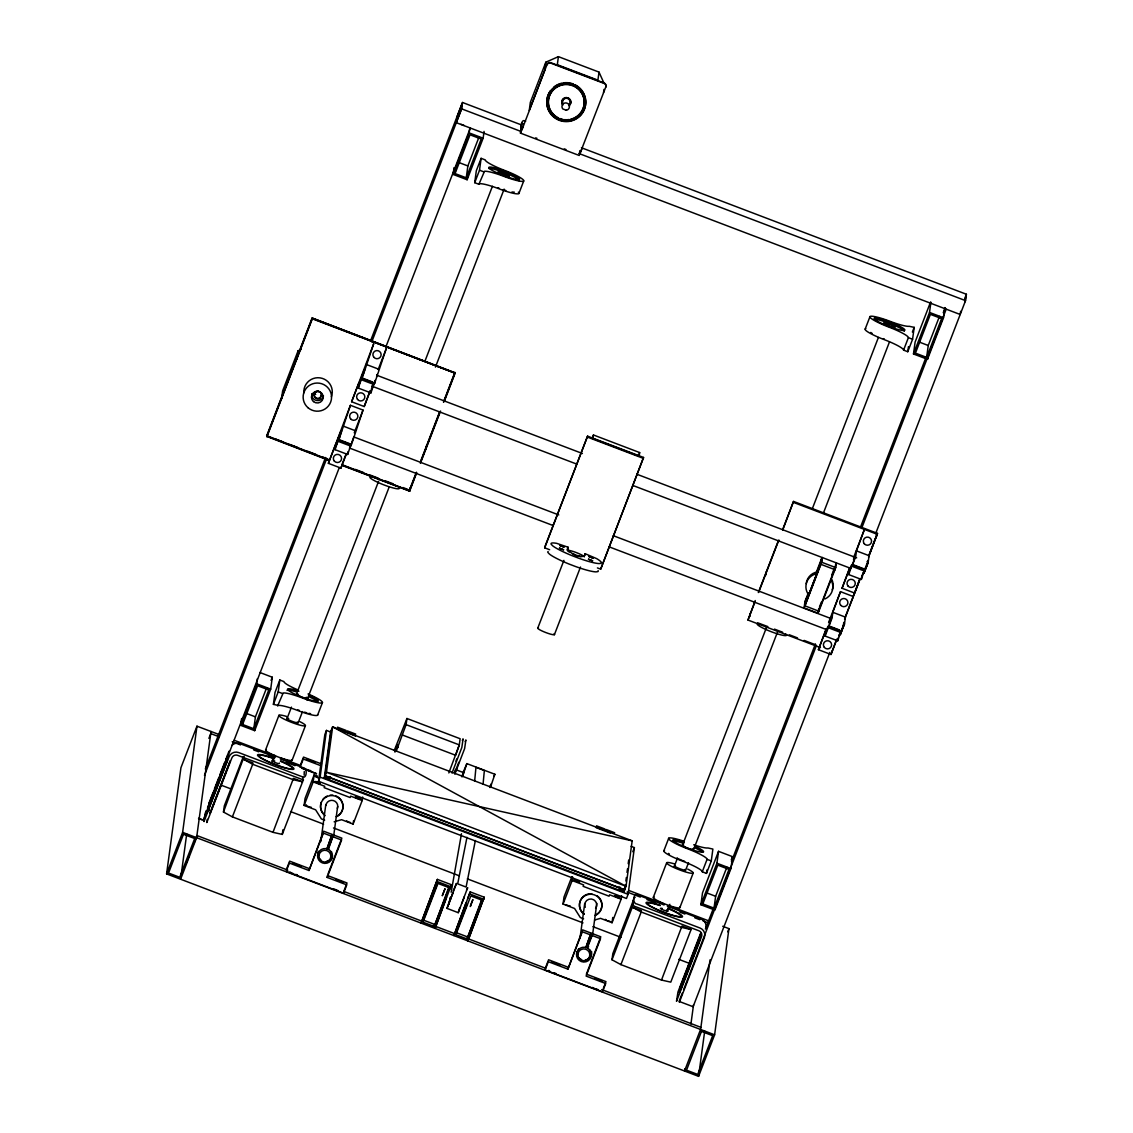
<?xml version="1.0" encoding="UTF-8"?>
<svg xmlns="http://www.w3.org/2000/svg" width="1133" height="1133" viewBox="0 0 1133 1133"><rect width="100%" height="100%" fill="white"/><g stroke="black" fill="none" stroke-linecap="round" stroke-linejoin="round"><path stroke-width="1.5" d="M474.67 780.92L475.959 767.31L484.358 770.511L483.069 784.107M585.138 553.711C586.073 560.835 565.155 552.649 568.072 547.225L556.728 543.358A26.98 3.753 21.1 0 0 551.148 544.194L552.635 545.78A26.98 3.753 21.1 0 0 572.123 555.68L578.708 558.201A26.98 3.753 21.1 0 0 599.187 563.583L601.085 563.299A26.98 3.753 21.1 0 0 596.694 558.64L585.138 553.711L584.062 556.487M722.727 926.27L728.958 928.635L714.611 1034.811L698.579 1076.35L166.593 873.897L180.94 767.721L196.972 726.182L219.292 734.609M166.593 873.897L182.625 832.358L196.972 726.182M181.068 875.738L186.704 833.959M211.035 731.465L196.618 837.684L180.6 879.222M204.011 821.482L205.271 812.828M207.254 819.315L206.815 822.544L231.868 757.906A4.49 4.447 7.7 0 1 237.661 755.343L303.517 779.957M329.179 459.814L266.68 435.695M329.292 460.21L266.822 436.078M329.25 460.536L266.935 436.474M303.191 777.181L302.568 781.812L282.273 834.412L272.982 832.33L232.392 816.879L223.47 812.035L224.306 805.889L243.34 756.561M281.536 398.986L282.627 390.913L298.121 350.763L301.265 349.389M259.868 672.492L272.302 677.237L270.702 689.119L254.67 730.658L240.678 725.332L241.598 718.534M242.604 724.483L257.573 685.72L268.762 689.983L253.806 728.746L242.604 724.483L243.298 719.384M297.03 358.835L298.121 350.763M244.19 756.348L223.47 812.035M240.678 725.332L256.709 683.794L257.389 678.695M253.806 728.746L255.421 716.849L266.637 687.773M254.67 730.658L255.137 727.259M454.829 372.672L312.099 318.005L454.956 373.069M317.608 714.611A20.975 2.917 21.1 0 1 299.693 711.227L297.682 710.462A21.06 2.932 21.1 0 0 278.378 705.448L273.407 704.372L275.007 692.475L279.823 680.012L284.015 681.613A21.06 2.932 21.1 0 0 298.206 690.039M273.407 704.372L278.208 691.909L279.823 680.012M346.556 453.582L340.948 468.113L328.358 463.326L350.423 405.288L363.027 410.075L351.4 444.773L338.795 439.986L341.543 430.738L336.388 443.06L340.679 431.942L339.036 436.743M282.273 834.412L282.896 829.795M338.385 438.471L336.317 444.66L338.526 439.434L351.117 444.235L347.661 454.46L335.056 449.674L335.835 443.938L328.358 463.326M335.056 449.674L338.526 439.434M350.423 405.288L338.795 439.986M340.948 468.113L341.118 466.838M369.84 392.004L364.217 406.549L351.627 401.748L373.706 343.71L362.064 378.408L374.669 383.209L386.296 348.511L378.167 369.585M304.168 775.114L304.253 771.531M347.661 454.46L348.043 451.6M372.559 386.381L372.134 387.84L374.4 382.657L370.93 392.896L358.325 388.095L359.104 382.373L351.627 401.748M324.661 820.136L321.39 818.904L315.625 809.812L304.111 805.436L305.06 798.425L314.138 774.887L317.438 776.147M358.325 388.095L361.795 377.87L372.757 382.048M362.064 378.408L362.333 376.482M304.111 805.436L313.19 781.897L314.138 774.887M364.217 406.549L370.024 390.673M631.095 846.351L634.395 847.611L628.079 894.319L626.478 898.483L318.529 781.274L324.845 734.566L326.446 730.417L331.388 732.286M370.93 392.896L371.511 388.591M318.529 781.274L320.129 777.125L326.446 730.417M374.598 383.181L374.853 381.255L374.669 383.209M343.823 891.289L347.024 882.975L327.437 875.512L327.168 877.424L346.769 884.887L343.568 893.201L286.182 871.348L289.382 863.049L308.983 870.498L323.656 831.211L332.054 834.412L326.955 848.872L325.794 848.589A7.492 7.421 7.7 0 0 317.75 857.752A7.492 7.421 7.7 0 0 329.221 862.128A7.492 7.421 7.7 0 0 329.406 849.977L328.358 849.41L328.612 847.498L333.456 834.936L341.854 838.137L328.06 873.897M324.293 777.946L330.439 732.499L332.62 726.848L632.172 840.842L626.025 886.289L623.844 891.94L324.293 777.946L326.474 772.281L332.62 726.848L626.025 886.289L326.474 772.281L632.172 840.842M331.275 730.303L325.1 775.864L624.651 889.872L625.359 884.618M318.954 855.387L319.421 851.903M320.823 841.465L325.766 804.912M326.955 848.858L332.054 834.412M328.358 849.41L333.456 834.936M330.836 856.945L331.544 851.719M333.654 836.055L337.648 806.469M334.164 821.793L341.585 819.697L353.099 824.073L353.581 820.575M353.099 824.073L362.192 800.535L362.659 797.037M456.316 122.718L457.137 116.317M409.466 490.022L416.349 472.376M342.378 465.521L409.664 491.141L410.132 487.799M371.737 341.925L461.627 108.853L462.491 102.48L521.959 125.112M484.06 131.414L483.14 138.212L467.122 179.75L453.115 174.425L454.036 167.627M455.055 173.576L470.011 134.799L481.213 139.062L466.258 177.824L455.055 173.576L455.508 170.177M425.725 449.461L426.15 446.275M453.115 174.425L469.147 132.887L469.841 127.788M466.258 177.824L467.858 165.942L479.075 136.866M467.122 179.75L467.802 174.652M474.713 182.682L476.313 170.786L481.114 158.323L485.321 159.923A21.06 2.932 21.1 0 0 504.582 170.403L505.984 170.927A20.975 2.917 21.1 0 1 523.786 180.77A20.975 2.917 21.1 0 1 505.814 177.088L503.788 176.323A21.06 2.932 21.1 0 0 484.485 171.295L478.905 184.282L474.713 182.682L479.514 170.219L481.114 158.323M396.253 751.094L406.11 724.653L406.945 718.492L460.125 738.73L459.304 744.891L448.824 772.933M266.779 436.403L312.226 318.401L455.126 373.139L312.34 318.798L266.892 436.8M545.837 62.188L544.746 70.26L529.253 110.411L530.343 102.338L545.837 62.188L558.399 56.65L599.003 72.101L603.917 83.006M437.395 879.392L421.079 923.055L437.395 879.392L451.387 884.717L435.072 928.38L446.459 897.506M434.208 926.454L449.164 887.691L437.975 883.428L423.006 922.205L434.208 926.454L448.838 887.181M558.399 56.65L557.309 64.723L597.912 80.174L599.003 72.101M465.904 903.072L453.908 935.546L470.223 891.883L484.216 897.209L467.901 940.872L484.216 897.209M467.037 938.96L481.992 900.197L470.804 895.934L455.848 934.697L467.037 938.96L481.667 899.687M579.43 153.805L579.855 150.618M603.535 92.623L603.974 89.408M549.647 549.732L544.704 547.848L544.831 546.899L587.574 436.148L643.558 457.449L600.688 569.163L597.403 567.916M544.704 547.848L587.574 436.148M593.451 434.973L592.97 438.584L639.154 456.174L639.649 452.563L593.451 434.973L592.191 438.23M600.688 569.163L643.558 457.449M583.594 918.792L580.323 917.546L574.573 908.468L563.044 904.077L563.993 897.067L571.868 876.673M563.044 904.077L572.137 880.539L572.604 877.041M592.389 933.592L592.134 935.49L600.532 938.705L586.115 976.08L605.716 983.543L602.501 991.842L545.115 970.004L548.315 961.69L567.916 969.154L582.603 929.867L591.001 933.054L585.888 947.514L584.727 947.245A7.492 7.421 7.7 0 0 576.697 956.408A7.492 7.421 7.7 0 0 588.154 960.77A7.492 7.421 7.7 0 0 588.353 948.618L587.291 948.052L587.56 946.14L592.389 933.592L600.787 936.793L586.37 974.168L605.971 981.631L603.294 988.543M577.887 954.043L578.595 948.817M579.997 938.365L584.699 903.553M585.903 947.514L591.001 933.054M589.769 955.601L590.477 950.375M592.587 934.711L596.822 903.383M594.584 920.024L600.518 918.339L612.047 922.729L612.755 917.475M611.99 959.778L612.826 953.618L633.12 901.004L632.299 907.165L611.99 959.778L620.898 964.622L661.502 980.059L670.778 982.141L691.088 929.542L681.981 926.072L661.502 980.059M612.047 922.729L621.125 899.191L621.592 895.693M623.844 891.94L624.325 888.442M625.869 881.007L626.351 877.509M627.002 872.382L627.526 868.77M628.192 863.643L628.702 860.032M676.528 1001.19L677.959 992.012L700.874 932.544M700.902 904.757L702.502 892.875L718.534 851.336L732.527 856.661L730.927 868.558L714.895 910.096L700.902 904.757L716.92 863.233L718.534 851.336M664.505 850.416A20.975 2.917 21.1 0 0 681.613 860.811L683.015 861.335A21.06 2.932 21.1 0 1 702.276 871.801L706.468 873.401L706.935 870.002M702.828 903.907L717.798 865.145L728.986 869.408L714.031 908.17L702.828 903.907L703.296 900.508M706.468 873.401L711.283 860.938L712.884 849.056L707.913 847.966A21.06 2.932 21.1 0 1 693.722 844.793M684.814 1068.858L684.53 1070.968L700.562 1029.444M690.932 1024.034L693.523 1004.886M820.448 647.637L747.978 620.048L755.229 600.532M749.876 616.494L750.301 613.307M714.031 908.17L715.631 896.288L726.862 867.212M700.619 1029.486L710.023 959.863M765.894 574.955L766.333 571.768M698.579 1076.35L704.698 1031.101M782.676 530.159L793.525 501.423L877.509 533.388L868.544 557.224M836.381 562.818L835.743 567.591L818.097 613.222L804.104 607.897L804.954 601.524L808.254 593.125M805.761 599.442L804.912 605.9L821.737 562.265L822.388 557.493M806.059 600.037L806.285 598.337M821.014 561.274L821.255 559.575M818.097 613.222L818.748 608.449M819.201 609.101L818.918 611.225L804.897 605.815L804.104 607.897M837.018 638.941L830.999 654.492L818.408 649.691L826.084 628.957M839.539 629.99L828.577 625.813L828.322 627.739L840.913 632.54L841.168 630.614L837.712 640.839L825.107 636.052L825.886 630.316L818.408 649.691M834.44 570.862L834.667 569.163M835.8 563.299L834.936 569.687L820.943 564.347L821.793 557.974L816.27 572.491M852.908 597.728L853.078 596.454L840.488 591.653L832.826 612.316L845.43 617.117L844.651 622.838L841.451 631.152L828.846 626.351L831.608 617.117L829.129 623.008M832.826 612.316L832.061 618.051L828.846 626.351M830.999 654.492L836.508 639.621M831.976 652.013L832.104 651.064M859.82 578.807L854.65 593.055L842.046 588.268L849.722 567.534M837.712 640.839L838.094 637.978M851.407 565.183L850.005 569.602L852.214 564.39L864.819 569.177L861.349 579.416L848.744 574.615L849.523 568.879L842.046 588.268M841.451 631.152L842.131 628.107M848.744 574.615L852.214 564.39M853.489 557.804L864.125 530.23L856.477 550.879L869.068 555.68L868.289 561.416L865.088 569.715L852.498 564.928L855.302 555.722L853.461 559.829M856.477 550.879L855.698 556.615L852.498 564.928M861.349 579.416L861.93 575.111M865.017 569.687L867.014 563.299M865.088 569.715L865.343 567.789M876.545 536.291L876.715 535.017L868.586 556.105M865.796 328.74A20.975 2.917 21.1 0 0 882.919 339.135L884.307 339.659A21.06 2.932 21.1 0 1 903.567 350.125L907.774 351.726L908.468 346.627M912.575 339.263L914.189 327.366L909.218 326.29A21.06 2.932 21.1 0 1 889.915 321.276L887.89 320.512A20.975 2.917 21.1 0 0 869.917 316.829A20.975 2.917 21.1 0 0 887.72 326.672L889.122 327.196A21.06 2.932 21.1 0 1 908.383 337.662L912.575 339.263L907.774 351.726M944.908 307.581L943.52 317.764L927.502 359.303L913.495 353.978L915.11 342.081L930.519 302.143M913.495 353.978L929.527 312.439L930.901 302.256M926.638 357.391L941.594 318.614L930.391 314.365L915.436 353.128L926.638 357.391L928.239 345.494L939.455 316.419M927.502 359.303L927.955 355.904M960.628 311.278L960.203 314.492L456.287 122.69M965.033 301.803L965.642 297.342M875.611 533.7L965.543 300.627L966.407 294.254L581.441 147.743M449.036 904.332L450.254 897.435M451.161 892.266L461.485 833.718M466.98 837.329L457.69 883.853L466.088 887.054L475.378 840.516M466.555 890L467.688 887.635L458.256 912.688L446.969 908.369L450.778 897.279M453.087 892.521L450.495 899.305L450.906 897.931M461.726 903.298L462.561 901.542M464.275 896.784L464.063 897.492M228.101 754.861L207.566 808.084L208.288 805.889M377.346 374.513L376.595 376.779M838.972 635.825L839.341 634.338M844.127 622.456L842.796 626.322M862.68 573.85L862.978 572.901M867.467 561.968L867.892 560.509L867.212 561.798M840.983 632.71L840.318 634.834L844.595 623.716L842.513 628.574M353.765 437.026L351.655 442.847M396.196 748.573L397.442 745.103L394.865 751.25M455.962 761.192L456.755 758.912M455.438 769.732L454.829 771.488M459.757 907.618L458.256 912.688M209.917 813.31L210.426 811.837M395.913 749.366L396.621 747.157L394.95 751.292M458.766 762.268L455.424 771.176M463.85 898.143L462.901 900.678M827.77 626.62L826.368 631.039L828.577 625.813M361.37 378.946L364.316 370.505L363.296 372.672M841.437 631.435L841.961 630.033M362.758 375.363C371.185 351.343 353.312 398.802 361.569 378.181M205.682 811.653L205.951 810.945M395.587 750.258L396.281 748.616M455.551 771.049L456.698 767.962M462.845 775.51L466.867 763.614L494.866 774.264L490.844 786.16M374.924 381.283L375.349 380.164M395.19 751.491L395.743 750.032M471.668 902.519L470.294 906.527L472.914 899.56L472.022 901.641M461.91 776.388L462.59 774.646M461.967 776.898L463.128 773.329M489.909 787.038L490.886 784.56M489.966 787.548L491.127 783.979M266.637 436.007L312.099 318.005M208.897 738.376L210.752 733.589L219.009 736.733M205.342 769.01L325.539 457.52M370.689 340.495L462.491 102.48M204.478 775.383L326.587 458.936M208.755 803.665L213.188 792.179M214.449 788.908L218.881 777.422M220.142 774.151L224.575 762.679M225.835 759.393L229.008 751.193M208.968 804.09L226.827 757.793M185.826 864.295L188.914 856.307M193.87 843.603L196.93 835.545L287.796 870.13M339.305 467.561L203.204 820.264L198.544 818.493M385.73 347.25L470.322 128.043M208.16 810.038L227.436 759.747L206.9 812.97L208.16 810.038L210.965 811.101L210.313 812.758M341.755 465.224L346.132 453.866M354.261 432.778L363.027 410.075M211.106 810.038L230.24 760.824L211.574 809.5M271.07 680.423L272.302 677.237M232.392 816.879L252.687 764.279L252.871 762.891L243.779 759.436L252.687 764.279L293.277 779.731L302.568 781.812L293.461 778.343L272.982 832.33M277.599 705.958L283.193 692.985A21.06 2.932 21.1 0 1 302.483 697.999L304.508 698.764A20.975 2.917 21.1 0 0 322.409 702.687L317.594 715.15M265.604 749.89L278.959 715.277M287.003 718.662L291.45 707.119M296.534 693.934L378.578 481.327M425.002 361.016L492.416 186.308M272.288 761.758L274.752 755.343M272.217 762.282L274.682 755.867M522.95 127.165L547.055 64.439A3.002 2.96 7.7 0 1 550.921 62.74L604.101 82.978A3.002 2.96 7.7 0 1 605.843 86.816L579.218 155.476L520.429 133.113L521.718 123.469L523.163 123.639M298.064 723.109L302.525 711.566M306.972 700.038L389.016 487.417M435.44 367.106L504.128 189.112M292.073 760.3L305.428 725.687M518.9 193.474L523.701 181.011M300.061 767.31L303.262 759.011L319.591 765.214M420.768 460.933L439.731 411.576M443.47 402.088L454.871 372.346M416.533 472.433L409.551 490.745L342.308 464.813M420.895 461.315L439.859 411.959M443.654 402.158L454.999 372.743M409.664 491.141L416.647 472.829M420.385 463.355L440.567 411.052M444.363 401.238L455.126 373.139M286.437 869.436L289.637 861.137L309.238 868.586M308.983 870.498L323.401 833.123L331.799 836.324M327.168 877.424L341.599 840.049L333.201 836.848M394.355 750.202L406.945 718.492M452.01 773.074L461.825 747.511L463.085 738.858L462.349 740.5M454.815 774.136L464.629 748.587L465.89 739.934L465.153 741.577M437.635 882.933L423.303 920.081L434.491 924.344M566.996 549.987L568.072 547.225M537.821 627.979L563.922 560.353M449.546 889.518L451.387 884.717M554.405 634.678L580.493 567.038M638.389 455.806L639.649 452.563M467.759 898.271L470.223 891.883M466.725 905.111L456.132 932.572L467.32 936.835M545.37 968.092L548.57 959.778L568.171 967.242M567.916 969.154L582.334 931.779L590.732 934.966M587.291 948.052L592.134 935.49M632.795 851.761L634.395 847.611M758.317 592.545L778.385 540.653M782.804 529.21L793.525 501.423M747.978 620.048L754.918 602.076M758.699 592.276L778.881 539.974M663.896 850.727L668.697 838.264M865.187 329.037L870.002 316.589M620.898 964.622L641.207 912.008L641.391 910.635L632.299 907.165L641.207 912.008L681.797 927.46L691.088 929.542M653.344 897.308L666.7 862.695M674.248 866.518L677.435 858.276M682.519 845.091L766.46 627.54M812.262 508.873L878.401 337.464M667.464 910.181L669.32 905.38M667.394 910.72L669.872 904.304M685.323 870.965L688.51 862.723M693.594 849.538L777.535 631.987M823.323 513.32L889.476 341.911M679.814 907.717L693.169 873.104M805.492 601.637L808.551 593.579M816.596 572.887L821.524 560.099M805.209 603.776L821.227 562.237M702.276 871.801L707.077 859.352A21.06 2.932 21.1 0 0 687.816 848.872L686.428 848.348A20.975 2.917 21.1 0 1 668.682 838.802A20.975 2.917 21.1 0 1 683.227 841.012M903.567 350.125L908.383 337.662M912.391 332.04L914.189 327.366M819.499 606.962L821.34 602.175M831.905 574.672L835.021 566.599M819.711 607.925L835.233 567.562M731.295 859.862L732.527 856.661M705.392 929.088L713.025 909.303M731.465 861.519L815.42 643.955M860.57 526.944L926.072 357.178M943.251 312.68L945.149 307.737M682.278 993.145L679.092 1001.388L693.099 1006.713L829.823 652.367M683.553 989.845L718.52 899.205M719.795 895.906L816.468 645.385M861.618 528.36L946.197 309.167M828.591 622.47L840.488 591.653M825.107 636.052L828.322 627.739M964.622 298.871L966.407 294.254M844.708 618.377L859.848 579.147M868.671 556.261L877.509 533.388M844.581 619.326L860.344 578.467M727.726 931.836L728.958 928.635M523.007 126.74L520.472 133.071M581.796 149.117L580.28 152.686M363.027 373.309L360.039 381.623L361.059 379.456M394.893 752.057L395.233 751.179M451.84 895.382L452.747 893.144M864.819 569.177L863.757 571.825M841.168 630.614L840.12 633.248M522.795 127.278C520.514 136.895 519.75 116.472 525.641 121.344M462.632 773.598L466.867 763.614M453.271 890.835L456.486 883.372L447.068 908.439M349.545 448.144L351.117 444.235L350.791 446.133L338.257 441.36M397.867 747.667L398.292 746.661M227.492 756.136L227.945 755.06M376.793 375.278L377.19 374.4M862.836 573.964L863.233 573.086M843.575 623.221L843.972 622.343M839.199 635.401L839.595 634.508M493.861 776.289L494.866 774.264M204.039 821.496L229.064 756.844A7.492 7.421 7.7 0 1 238.737 752.581L301.718 776.544C306.717 780.425 308.119 767.622 302.936 767.636L280.318 759.025M676.543 1001.204L701.568 936.552A4.49 4.447 7.7 0 0 698.976 930.802L635.981 906.825C631.138 906.726 632.795 897.704 635.188 897.279M679.347 1002.266L704.372 937.614A7.492 7.421 7.7 0 0 700.038 928.026L637.058 904.049C631.86 904.063 633.262 891.26 638.261 895.141L664.108 904.97M478.905 184.282L479.684 183.758A21.06 2.932 21.1 0 1 498.973 188.786L500.998 189.551A20.975 2.917 21.1 0 0 518.333 192.171M311.221 807.248L310.371 807.234M570.168 905.89L569.304 905.89M297.356 874.761L295.515 874.435M310.824 770.709L308.459 770.1M306.491 805.124L305.627 805.11L306.406 805.733M555.892 973.403L553.513 972.78M356.187 796.91C352.632 796.867 363.665 800.889 359.784 798.255M575.097 880.214L573.652 880.228L579.657 882.196M535.583 137.929L536.886 138.226M316.872 776.431L315.342 776.204L317.622 777.578M620.162 887.309L619.156 887.139L620.091 887.861M619.369 889.391C615.658 888.966 625.813 892.393 620.955 889.957M662.21 908.383C654.846 907.236 673.384 914.175 666.416 909.983M609.894 921.327L607.897 920.704M597.955 989.548L595.207 988.684M316.702 776.402L315.512 776.417L318.161 777.762M316.504 781.657C311.235 780.694 322.126 785.495 320.058 783.101M356.583 797.009L358.467 797.674M329.207 777.196L330.765 777.465L329.731 776.771M274.724 760.979C266.269 758.388 280.035 765.625 279.398 763.075M316.843 781.954C311.433 780.892 325.539 785.792 317.566 782.223M575.776 880.61L574.049 880.157L578.892 881.998M309.776 807.078L306.972 806.016M350.366 822.53L348.964 822.048M338.201 890.68L333.569 888.824M616.791 896.231C609.724 894.39 623.801 900.168 618.491 896.911M327.876 778.413C321.843 776.502 332.323 781.246 328.924 778.853M617.103 896.316C609.002 893.852 623.433 900.126 618.236 896.798M568.03 905.522L565.919 904.658M503.987 173.986L503.194 173.689A5.934 0.821 21.1 0 0 502.245 173.349M497.968 187.724L499.002 188.12M883.301 338.611L884.321 338.994M297.696 709.796L299.353 710.433M683.029 860.669L684.686 861.307M461.627 108.853L521.109 131.485M578.935 153.493L965.543 300.627M460.947 124.262L464.148 125.48M469.147 132.887L483.14 138.212M929.527 312.439L943.52 317.764M479.514 170.219L483.72 171.819M458.256 162.288L467.858 165.942M918.636 341.84L928.239 345.494M793.397 502.372L877.381 534.337M587.446 437.097L643.431 458.412M366.044 364.373L378.649 369.16M377.53 375.533L582.404 453.497M636.93 474.26L856.661 557.875M851.959 566.302L864.55 571.103M361.54 379.796L374.131 384.583M371.596 386.027L576.47 463.992M632.639 485.377L850.727 568.369M821.737 562.265L835.743 567.591M342.775 425.937L355.38 430.738M353.893 436.97L558.767 514.934M613.279 535.682L831.367 618.689M349.615 448.087L552.833 525.429M609.002 546.8L827.09 629.806M274.894 438.811L283.094 441.941M289.666 444.433L297.866 447.549M307.709 451.302L315.923 454.432M322.48 456.925L327.409 458.794M355.309 469.416L363.509 472.532M370.08 475.039L378.28 478.154M384.852 480.661L393.052 483.777M402.895 487.53L407.823 489.399M757.651 622.796L767.877 626.62M774.462 629.127L782.691 632.256M789.276 634.763L797.519 637.907M804.104 640.414L815.633 644.79M342.265 465.139L409.693 490.986M406.11 724.653L459.304 744.891L455.636 755.272L402.456 735.034M256.709 683.794L270.702 689.119M278.208 691.909L282.414 693.509M707.077 859.352L711.283 860.938M716.92 863.233L730.927 868.558M455.848 769.704L463.949 772.791M337.535 727.174L345.933 730.374L345.678 732.272L338.682 729.61M355.734 734.099L347.335 730.898L347.08 732.796L355.479 736.011M596.482 825.815L604.88 829.016L604.625 830.914L596.227 827.727M614.681 832.741L606.282 829.554L606.028 831.452L610.22 833.067M245.819 713.195L255.421 716.849M706.043 892.634L715.631 896.288M321.489 763.925L303.517 757.099L300.316 765.398L280.432 757.878M234.163 740.26L275.475 755.98M629.042 890.538L663.74 903.752M668.697 905.635L708.337 920.718M325.143 775.751L624.694 889.745M667.337 906.202L701.242 919.104A7.492 7.421 7.7 0 1 705.859 927.771M275.475 757.184L239.941 743.659A7.492 7.421 7.7 0 0 231.826 745.472M301.704 767.933L316.461 773.556M232.223 741.761L240.493 744.905M253.707 749.933L258.664 751.816M268.578 755.598L273.535 757.481M286.748 762.509L295.005 765.653M301.619 768.174L316.489 773.825M627.101 892.039L640.315 897.067M646.929 899.588L655.186 902.732M679.97 912.164L684.927 914.048M694.841 917.815L699.797 919.699M703.097 920.959L708.054 922.843M320.129 777.125L628.079 894.319M313.19 781.897L324.718 786.274L324.18 787.662L350.139 797.547L350.663 796.159L362.192 800.535M572.137 880.539L583.651 884.93L583.113 886.318L609.072 896.189L609.611 894.801L621.125 899.191M221.162 785.183L231.075 788.95M290.544 811.582L323.599 824.158M333.513 827.94L459.077 875.724M467.334 878.868L582.985 922.885M592.899 926.652L620.983 937.345M678.809 959.354L688.722 963.121M437.111 881.516L451.104 886.842M469.94 894.008L483.933 899.333M198.643 818.309L201.844 819.527M343.979 891.501L421.632 921.058M433.188 925.463L454.673 933.634M467.887 938.662L545.539 968.219M601.708 989.591L700.845 1027.319M182.625 832.358L714.611 1034.811M307.454 769.732L305.542 768.925M576.499 880.865L578.467 881.743M358.878 797.958C348.497 794.332 364.245 801.442 359.543 798.255M293.574 873.784L291.663 872.962M577.391 880.978L578.297 881.375M564.276 148.848L566.018 149.584M348.242 821.765L346.571 820.915M594.216 988.273L592.502 987.466M606.509 920.109L605.234 919.359M587.56 946.14L588.608 946.706M549.817 971.222L548.74 970.372M290.869 872.566L289.921 871.928M323.486 395.828A5.92 5.863 7.7 0 1 316.589 400.501A5.92 5.863 7.7 0 1 311.844 393.661M315.682 394.567A3.654 3.611 7.7 0 1 314.606 393.009M303.871 392.882A14.233 14.092 7.7 0 1 320.044 377.87A14.233 14.092 7.7 0 1 331.388 396.791M321.106 393.548A3.654 3.611 7.7 0 1 317.948 398.349A3.654 3.611 7.7 0 1 314.068 394.072A3.654 3.611 7.7 0 1 319.237 391.48M831.707 581.356A13.483 13.341 7.7 0 1 824.909 598.975M808.934 595.179A13.483 13.341 7.7 0 1 817.261 573.595M806.214 583.679A13.483 13.341 7.7 0 1 817.502 571.896M831.934 579.657A13.483 13.341 7.7 0 1 832.231 589.868M553.966 633.814A8.993 1.246 21.1 0 1 545.851 632.568A8.993 1.246 21.1 0 1 538.458 627.894M580.932 556.742A8.993 1.246 21.1 0 1 576.853 555.439M574.672 554.604A8.993 1.246 21.1 0 1 572.562 553.711M569.205 552.012A8.993 1.246 21.1 0 1 573.057 551.431A8.993 1.246 21.1 0 1 584.387 556.813M548.145 551.53A26.98 3.753 21.1 0 0 547.933 552.493L549.434 554.079A26.98 3.753 21.1 0 0 568.922 563.993L575.493 566.5A26.98 3.753 21.1 0 0 595.972 571.882L597.884 571.599A26.98 3.753 21.1 0 0 598.097 570.635M591.61 951.55A7.492 7.421 7.7 0 1 585.407 960.033M581.541 959.623A7.492 7.421 7.7 0 1 576.768 951.932M585.251 907.321A5.991 5.934 7.7 0 1 591.327 899.007A5.991 5.934 7.7 0 1 595.576 908.397M584.076 914.331A11.245 11.118 7.7 0 1 582.844 897.322A11.245 11.118 7.7 0 1 599.966 899.12A11.245 11.118 7.7 0 1 595.25 915.492M597.303 895.906A11.245 11.118 7.7 0 1 595.307 915.067M584.132 913.906A11.245 11.118 7.7 0 1 591.865 893.838M332.281 856.718A7.492 7.421 7.7 0 1 326.46 861.377M320.894 860.06A7.492 7.421 7.7 0 1 318.274 851.393M325.822 805.634A5.991 5.934 7.7 0 1 333.173 800.493A5.991 5.934 7.7 0 1 337.379 808.395M325.143 815.675A11.245 11.118 7.7 0 1 323.896 798.68A11.245 11.118 7.7 0 1 341.033 800.465A11.245 11.118 7.7 0 1 336.317 816.851M335.793 795.876A11.245 11.118 7.7 0 1 336.374 816.426M323.061 813.253A11.245 11.118 7.7 0 1 321.276 802.263M322.678 799.714A11.245 11.118 7.7 0 1 327.196 796.088M330 795.267A11.245 11.118 7.7 0 1 332.932 795.196M785.594 633.928A15.735 2.195 21.1 0 1 773.513 632.554A15.735 2.195 21.1 0 1 757.368 623.773M681.995 860.287A16.471 2.294 21.1 0 1 676.84 858.12M669.433 854.126A16.471 2.294 21.1 0 1 668.527 853.39M672.365 841.295A16.471 2.294 21.1 0 1 683.765 843.448M694.246 847.555A16.471 2.294 21.1 0 1 702.559 852.285M694.784 846.167A16.471 2.294 21.1 0 1 703.352 852.058A16.471 2.294 21.1 0 1 689.487 848.844L686.81 847.824A16.471 2.294 21.1 0 1 672.889 840.332A16.471 2.294 21.1 0 1 684.304 842.06M692.716 848.829A5.934 0.821 21.1 0 1 692.702 849.566M692.206 849.523A5.934 0.821 21.1 0 1 688.142 848.348M687.179 847.994A5.934 0.821 21.1 0 1 682.463 845.629A5.934 0.821 21.1 0 1 683.78 845.204M874.138 319.379A16.471 2.294 21.1 0 1 887.705 322.693L890.396 323.712A16.471 2.294 21.1 0 1 904.318 331.204M872.07 333.329A16.471 2.294 21.1 0 1 870.739 332.451M893.54 326.828A5.934 0.821 21.1 0 1 889.447 326.672M888.47 326.304A5.934 0.821 21.1 0 1 883.768 323.953A5.934 0.821 21.1 0 1 885.071 323.514M887.564 324.236A5.934 0.821 21.1 0 1 888.527 324.562M287.031 690.422A16.471 2.294 21.1 0 1 295.911 691.767M308.912 696.682A16.471 2.294 21.1 0 1 317.679 702.007M310.64 713.663A16.471 2.294 21.1 0 1 308.912 713.337M306.845 712.827A16.471 2.294 21.1 0 1 304.522 712.161M309.451 695.308A16.471 2.294 21.1 0 1 318.019 701.185A16.471 2.294 21.1 0 1 304.154 697.97L301.477 696.951A16.471 2.294 21.1 0 1 287.555 689.459A16.471 2.294 21.1 0 1 298.97 691.187M308.049 693.977A20.975 2.917 21.1 0 1 322.409 702.687M306.292 697.291A5.934 0.821 21.1 0 1 307.553 698.693A5.934 0.821 21.1 0 1 302.808 697.489M301.845 697.121A5.934 0.821 21.1 0 1 297.129 694.756A5.934 0.821 21.1 0 1 298.446 694.331M399.17 488.068A15.735 2.195 21.1 0 1 382.345 484.287A15.735 2.195 21.1 0 1 371.1 476.781M488.805 168.491A16.471 2.294 21.1 0 1 502.372 171.819L505.063 172.839A16.471 2.294 21.1 0 1 518.971 180.742M514.226 192.058A16.471 2.294 21.1 0 1 511.946 191.973M505.814 190.471A16.471 2.294 21.1 0 1 503.293 189.664M508.207 175.955A5.934 0.821 21.1 0 1 504.114 175.799M503.137 175.431A5.934 0.821 21.1 0 1 498.293 172.938M498.123 172.726A5.934 0.821 21.1 0 1 500.489 172.825M506.012 174.836A5.934 0.821 21.1 0 1 506.848 175.233M684.983 869.45A5.92 0.821 21.1 0 1 679.375 868.572A5.92 0.821 21.1 0 1 675.438 865.697M679.701 907.122A14.233 1.983 21.1 0 1 665.241 904.12A14.233 1.983 21.1 0 1 654.138 897.067M687.717 869.11A14.233 1.983 21.1 0 1 689.204 872.92A14.233 1.983 21.1 0 1 668.937 864.946A14.233 1.983 21.1 0 1 674.475 863.913M669.32 908.836A19.488 2.705 21.1 0 1 678.95 916.979A19.488 2.705 21.1 0 1 649.138 905.621A19.488 2.705 21.1 0 1 659.902 905.253M668.923 908.935A17.986 2.507 21.1 0 1 677.803 916.427A17.986 2.507 21.1 0 1 650.285 905.961A17.986 2.507 21.1 0 1 660.227 905.621M297.243 722.033A5.92 0.821 21.1 0 1 294.892 722.273A5.92 0.821 21.1 0 1 287.612 719.257A5.92 0.821 21.1 0 1 288.688 718.478M291.96 759.705A14.233 1.983 21.1 0 1 277.5 756.702A14.233 1.983 21.1 0 1 266.397 749.649M299.962 721.707A14.233 1.983 21.1 0 1 301.463 725.502A14.233 1.983 21.1 0 1 281.196 717.529A14.233 1.983 21.1 0 1 286.734 716.495M280.8 761.093A19.488 2.705 21.1 0 1 289.779 769.109A19.488 2.705 21.1 0 1 259.542 757.184A19.488 2.705 21.1 0 1 274.526 758.614M280.403 761.192A17.986 2.507 21.1 0 1 289.283 768.698A17.986 2.507 21.1 0 1 261.765 758.232A17.986 2.507 21.1 0 1 271.708 757.892M546.984 64.864A3.002 2.96 7.7 0 1 550.865 63.165L604.045 83.403A3.002 2.96 7.7 0 1 605.787 87.241M574.799 84.607A19.488 19.275 7.7 0 1 583.297 111.388A19.488 19.275 7.7 0 1 555.807 118.158A19.488 19.275 7.7 0 1 550.511 90.583M554.009 86.944A19.488 19.275 7.7 0 1 561.543 83.219M563.214 82.879A19.488 19.275 7.7 0 1 573.241 83.941M558.484 117.931A17.986 17.802 7.7 0 1 553.088 89.861A17.986 17.802 7.7 0 1 581.781 92.878A17.986 17.802 7.7 0 1 570.72 119.22M569.177 119.532A17.986 17.802 7.7 0 1 564.489 119.645M562.945 119.418A17.986 17.802 7.7 0 1 559.929 118.554M569.828 99.138A4.49 4.447 7.7 0 1 569.97 104.562M562.237 103.754A4.49 4.447 7.7 0 1 566.797 97.523M567.93 97.792A4.49 4.447 7.7 0 1 568.964 98.344M562.789 105.171A4.49 4.447 7.7 0 1 563.441 98.911A4.49 4.447 7.7 0 1 569.757 99.562A4.49 4.447 7.7 0 1 569.106 105.822M562.648 102.522A3.739 3.696 7.7 0 1 567.194 98.344A3.739 3.696 7.7 0 1 569.361 104.123M457.647 115.155L456.84 121.089L461.117 110.014L461.924 104.08L457.647 115.155M805.705 602.6L805.478 604.3L820.674 563.837L805.705 602.6M864.04 573.029L868.232 562.28L864.04 573.029M442.337 895.594L444.943 888.923L442.337 895.594M680.282 987.07L680.069 987.792L700.605 934.583L680.282 987.07M679.616 991.942L679.403 992.678L699.939 939.455L679.616 991.942M321.687 394.624L320.356 398.08A3.739 3.696 7.7 0 1 314.719 396.989A3.739 3.696 7.7 0 1 316.773 391.692A3.739 3.696 7.7 0 1 321.687 394.624M183.489 834.27L168.534 873.033L179.736 877.296L194.692 838.533L183.489 834.27M701.483 1031.412L686.527 1070.175L697.716 1074.438L712.671 1035.675L701.483 1031.412M574.502 555.425L577.249 556.515L574.502 555.425M588.848 556.487L592.97 558.144L588.848 556.487M588.48 559.206L592.601 560.849L588.48 559.206M307.043 759.28L314.592 762.311L307.043 759.28M293.164 863.318L300.712 866.348L293.164 863.318M335.85 879.562L343.398 882.607L335.85 879.562M552.097 961.974L559.645 965.004L552.097 961.974M594.797 978.218L602.345 981.249L594.797 978.218M559.815 545.44L563.937 547.097L559.815 545.44M559.461 548.131L563.568 549.788L559.461 548.131M505.601 171.451L502.91 170.432A16.471 2.294 21.1 0 0 488.805 167.542A16.471 2.294 21.1 0 0 502.783 175.275L505.46 176.281A16.471 2.294 21.1 0 0 519.565 179.17A16.471 2.294 21.1 0 0 505.601 171.451M890.92 322.324L888.244 321.305A16.471 2.294 21.1 0 0 874.138 318.415A16.471 2.294 21.1 0 0 888.102 326.148L890.793 327.154A16.471 2.294 21.1 0 0 904.899 330.057A16.471 2.294 21.1 0 0 890.92 322.324M566.302 110.269L562.804 108.938A3.739 3.696 7.7 0 1 563.88 103.372A3.739 3.696 7.7 0 1 569.233 105.411A3.739 3.696 7.7 0 1 566.302 110.269M824.314 647.382A4.121 4.079 7.7 0 0 831.353 646.292A4.121 4.079 7.7 0 0 826.863 640.796A4.121 4.079 7.7 0 0 824.314 647.382M840.601 605.164A4.121 4.079 7.7 0 0 847.654 604.059A4.121 4.079 7.7 0 0 843.15 598.564A4.121 4.079 7.7 0 0 840.601 605.164M334.263 461.018A4.121 4.079 7.7 0 0 341.302 459.913A4.121 4.079 7.7 0 0 336.798 454.418A4.121 4.079 7.7 0 0 334.263 461.018M350.55 418.785A4.121 4.079 7.7 0 0 357.603 417.695A4.121 4.079 7.7 0 0 353.099 412.2A4.121 4.079 7.7 0 0 350.55 418.785M313.501 401.578A5.92 5.863 7.7 0 0 323.16 398.207A5.92 5.863 7.7 0 0 315.371 391.593A5.92 5.863 7.7 0 0 313.501 401.578M308.105 407.809A14.233 14.092 7.7 0 0 331.332 399.722A14.233 14.092 7.7 0 0 312.595 383.832A14.233 14.092 7.7 0 0 308.105 407.809M847.951 585.959A4.121 4.079 7.7 0 0 855.004 584.855A4.121 4.079 7.7 0 0 850.501 579.36A4.121 4.079 7.7 0 0 847.951 585.959M864.252 543.727A4.121 4.079 7.7 0 0 871.291 542.636A4.121 4.079 7.7 0 0 866.787 537.141A4.121 4.079 7.7 0 0 864.252 543.727M357.532 399.439A4.121 4.079 7.7 0 0 364.585 398.349A4.121 4.079 7.7 0 0 360.082 392.854A4.121 4.079 7.7 0 0 357.532 399.439M373.819 357.221A4.121 4.079 7.7 0 0 380.872 356.116A4.121 4.079 7.7 0 0 376.368 350.621A4.121 4.079 7.7 0 0 373.819 357.221M579.076 958.419A5.991 5.934 7.7 0 0 589.372 957.088A5.991 5.934 7.7 0 0 583.042 948.93A5.991 5.934 7.7 0 0 579.076 958.419M320.143 859.777A5.991 5.934 7.7 0 0 330.425 858.446A5.991 5.934 7.7 0 0 324.095 850.288A5.991 5.934 7.7 0 0 320.143 859.777M886.162 324.236A5.991 0.836 21.1 0 0 895.197 327.083A5.991 0.836 21.1 0 0 887.621 323.259A5.991 0.836 21.1 0 0 886.162 324.236M500.177 173.08A5.991 0.836 21.1 0 0 509.213 175.927A5.991 0.836 21.1 0 0 501.636 172.103A5.991 0.836 21.1 0 0 500.177 173.08M551.12 114.475A19.488 19.275 7.7 0 0 584.43 109.278A19.488 19.275 7.7 0 0 563.158 83.304A19.488 19.275 7.7 0 0 551.12 114.475M552.323 113.555A17.986 17.802 7.7 0 0 583.07 108.754A17.986 17.802 7.7 0 0 563.427 84.777A17.986 17.802 7.7 0 0 552.323 113.555"/></g></svg>
